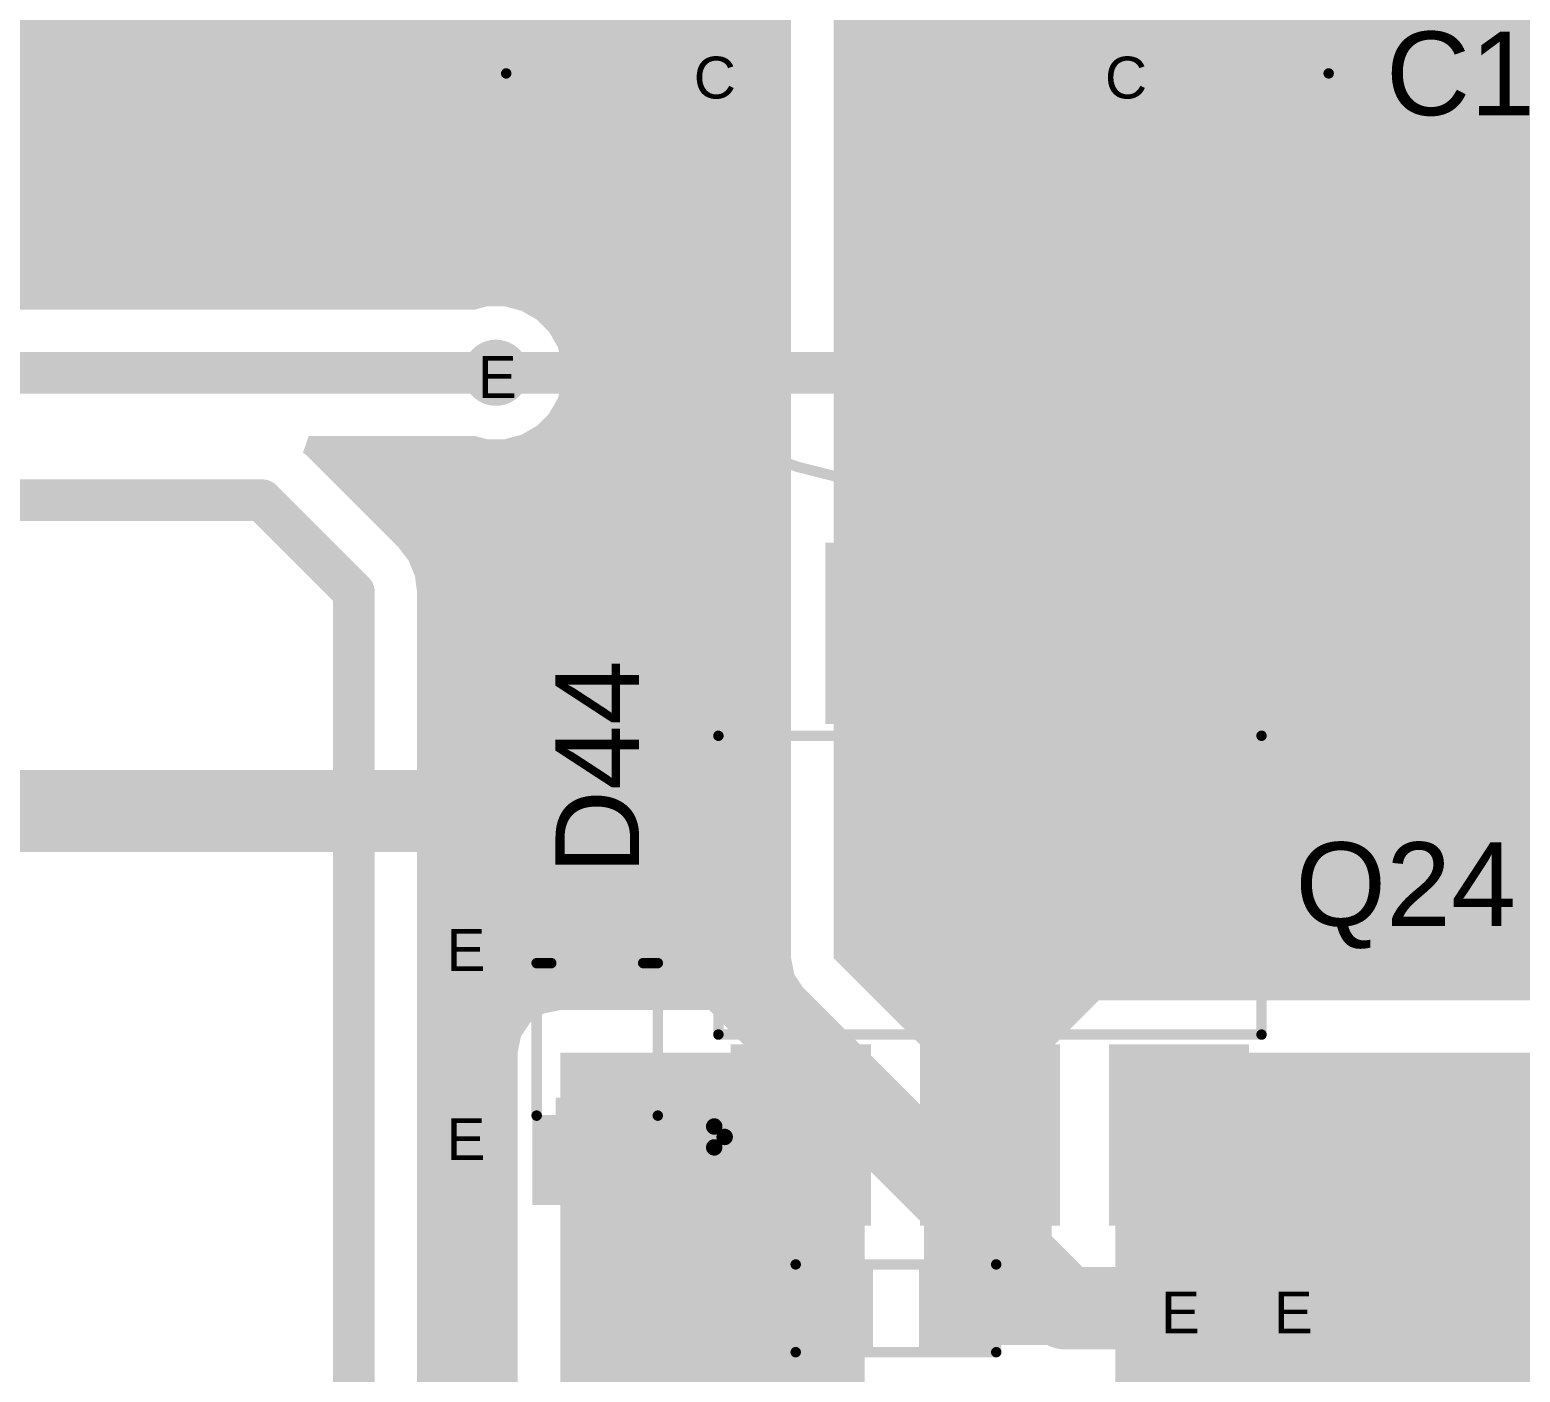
# Model space of a CAD drawing. Header units: inches. Extents: x 68 to 568, y 3 to 460.
# Drawn here: x 167.41 to 185.53, y 105.3 to 121.62 of the extents above; entities that cross this region are included whole.
import ezdxf

# ---------------------------------------------------------------- set-up
doc = ezdxf.new("R2010")
doc.units = ezdxf.units.IN
for name, color, linetype in [('Bottom Layer', 5, 'Continuous'), ('Bottom Solder', 6, 'Continuous'), ('Drill Drawing', 1, 'Continuous'), ('Layer 1', 16, 'Continuous'), ('Layer 2', 76, 'Continuous'), ('Multi-Layer', 9, 'Continuous'), ('Pad Holes', 156, 'Continuous'), ('Top Layer', 1, 'Continuous'), ('Top Overlay', 2, 'Continuous'), ('Top Paste', 8, 'Continuous'), ('Top Solder', 216, 'Continuous'), ('Via Holes', 16, 'Continuous')]:
    doc.layers.add(name, color=color, linetype=linetype)
doc.styles.add('Arial', font='', dxfattribs={"height": 0.2})
doc.styles.get('Arial').set_extended_font_data('Arial')

# ---------------------------------------------------------------- blocks, each defined once
blk = doc.blocks.new('R___0603_205')
at = {"layer": 'Top Layer'}
for points in [[(-0.3809999999999999, 0.4445), (-0.3810000000000001, -0.4445), (-1.143, -0.4445), (-1.143, 0.4445)], [(1.143, 0.4445), (1.143, -0.4445), (0.3809999999999999, -0.4445), (0.3810000000000001, 0.4445)]]:
    blk.add_hatch(color=1, dxfattribs=at).paths.add_polyline_path(points)
at = {"layer": 'Top Paste'}
for points in [[(-0.3809999999999999, 0.4445), (-0.3810000000000001, -0.4445), (-1.143, -0.4445), (-1.143, 0.4445)], [(1.143, 0.4445), (1.143, -0.4445), (0.3809999999999999, -0.4445), (0.3810000000000001, 0.4445)]]:
    blk.add_hatch(color=8, dxfattribs=at).paths.add_polyline_path(points)
at = {"layer": 'Top Solder'}
for points in [[(-0.2793999999999999, 0.5460999999999999), (-0.2794, -0.5461), (-1.2446, -0.5460999999999999), (-1.2446, 0.5461)], [(1.2446, 0.5460999999999999), (1.2446, -0.5461), (0.2793999999999999, -0.5460999999999999), (0.2794, 0.5461)]]:
    blk.add_hatch(color=216, dxfattribs=at).paths.add_polyline_path(points)
at = {"layer": 'Top Overlay'}
for points in [[(-1.2192, -0.5334, 0.127, 0.127, 0), (-1.2192, 0.5334, 0.127, 0.127, 0)], [(-1.2192, 0.5334, 0.127, 0.127, 0), (1.2192, 0.5334, 0.127, 0.127, 0)], [(1.2192, -0.5334, 0.127, 0.127, 0), (1.2192, 0.5334, 0.127, 0.127, 0)], [(-1.2192, -0.5334, 0.127, 0.127, 0), (1.2192, -0.5334, 0.127, 0.127, 0)]]:
    blk.add_lwpolyline(points, format="xyseb", dxfattribs=at)
for points in [[(-1.25095, 0.5334, 0.0635, 0.0635, 1), (-1.18745, 0.5334, 0.0635, 0.0635, 1)], [(-1.25095, 0.5334, 0.0635, 0.0635, 1), (-1.18745, 0.5334, 0.0635, 0.0635, 1)], [(1.18745, 0.5334, 0.0635, 0.0635, 1), (1.25095, 0.5334, 0.0635, 0.0635, 1)], [(1.18745, 0.5334, 0.0635, 0.0635, 1), (1.25095, 0.5334, 0.0635, 0.0635, 1)], [(-1.25095, -0.5334, 0.0635, 0.0635, 1), (-1.18745, -0.5334, 0.0635, 0.0635, 1)], [(-1.25095, -0.5334, 0.0635, 0.0635, 1), (-1.18745, -0.5334, 0.0635, 0.0635, 1)], [(1.18745, -0.5334, 0.0635, 0.0635, 1), (1.25095, -0.5334, 0.0635, 0.0635, 1)], [(1.18745, -0.5334, 0.0635, 0.0635, 1), (1.25095, -0.5334, 0.0635, 0.0635, 1)]]:
    blk.add_lwpolyline(points, format="xyseb", close=True, dxfattribs=at)
blk = doc.blocks.new('SOT__223_211')
at = {"layer": 'Top Layer'}
for points in [[(-1.90000001, 4.05000206), (1.90000001, 4.05000206), (1.90000001, 2.05000098), (-1.90000001, 2.05000098)], [(-3.05000025, -2.04999844), (-1.55000071, -2.04999844), (-1.55000071, -4.04999952), (-3.05000025, -4.04999952)], [(-0.74999977, -2.04999844), (0.74999977, -2.04999844), (0.74999977, -4.04999952), (-0.74999977, -4.04999952)], [(1.55000071, -2.04999844), (3.05000025, -2.04999844), (3.05000025, -4.04999952), (1.55000071, -4.04999952)]]:
    blk.add_hatch(color=1, dxfattribs=at).paths.add_polyline_path(points)
at = {"layer": 'Top Paste'}
for points in [[(-1.90000001, 4.05000206), (1.90000001, 4.05000206), (1.90000001, 2.05000098), (-1.90000001, 2.05000098)], [(-3.05000025, -2.04999844), (-1.55000071, -2.04999844), (-1.55000071, -4.04999952), (-3.05000025, -4.04999952)], [(-0.74999977, -2.04999844), (0.74999977, -2.04999844), (0.74999977, -4.04999952), (-0.74999977, -4.04999952)], [(1.55000071, -2.04999844), (3.05000025, -2.04999844), (3.05000025, -4.04999952), (1.55000071, -4.04999952)]]:
    blk.add_hatch(color=8, dxfattribs=at).paths.add_polyline_path(points)
at = {"layer": 'Top Solder'}
for points in [[(-2.00160001, 4.15160206), (2.00160001, 4.15160206), (2.00160001, 1.94840098), (-2.00160001, 1.94840098)], [(-3.15160025, -1.94839844), (-1.44840071, -1.94839844), (-1.44840071, -4.15159952), (-3.15160025, -4.15159952)], [(-0.85159977, -1.94839844), (0.85159977, -1.94839844), (0.85159977, -4.15159952), (-0.85159977, -4.15159952)], [(1.44840071, -1.94839844), (3.15160025, -1.94839844), (3.15160025, -4.15159952), (1.44840071, -4.15159952)]]:
    blk.add_hatch(color=216, dxfattribs=at).paths.add_polyline_path(points)
at = {"layer": 'Top Overlay'}
for points in [[(-3.302, -1.8288, 0.127, 0.127, 0), (-3.302, 1.8034, 0.127, 0.127, 0)], [(-3.302, 1.8034, 0.127, 0.127, 0), (3.302, 1.8034, 0.127, 0.127, 0)], [(3.302, -1.8288, 0.127, 0.127, 0), (3.302, 1.8034, 0.127, 0.127, 0)], [(-3.302, -1.8288, 0.127, 0.127, 0), (3.302, -1.8288, 0.127, 0.127, 0)], [(-3.3528, -3.2004, 0.1999996, 0.1999996, 0), (-3.3528, -2.9464, 0.1999996, 0.1999996, 0)], [(-3.3528, -2.9464, 0.1999996, 0.1999996, 0), (-3.2258, -3.0734, 0.1999996, 0.1999996, 0)], [(-3.3528, -3.2004, 0.1999996, 0.1999996, 0), (-3.2258, -3.0734, 0.1999996, 0.1999996, 0)]]:
    blk.add_lwpolyline(points, format="xyseb", dxfattribs=at)
for points in [[(-3.33375, 1.8034, 0.0635, 0.0635, 1), (-3.27025, 1.8034, 0.0635, 0.0635, 1)], [(-3.33375, 1.8034, 0.0635, 0.0635, 1), (-3.27025, 1.8034, 0.0635, 0.0635, 1)], [(3.27025, 1.8034, 0.0635, 0.0635, 1), (3.33375, 1.8034, 0.0635, 0.0635, 1)], [(3.27025, 1.8034, 0.0635, 0.0635, 1), (3.33375, 1.8034, 0.0635, 0.0635, 1)], [(-3.33375, -1.8288, 0.0635, 0.0635, 1), (-3.27025, -1.8288, 0.0635, 0.0635, 1)], [(-3.33375, -1.8288, 0.0635, 0.0635, 1), (-3.27025, -1.8288, 0.0635, 0.0635, 1)], [(3.27025, -1.8288, 0.0635, 0.0635, 1), (3.33375, -1.8288, 0.0635, 0.0635, 1)], [(3.27025, -1.8288, 0.0635, 0.0635, 1), (3.33375, -1.8288, 0.0635, 0.0635, 1)], [(-3.4027999, -2.9464, 0.0999998, 0.0999998, 1), (-3.3028001, -2.9464, 0.0999998, 0.0999998, 1)], [(-3.4027999, -2.9464, 0.0999998, 0.0999998, 1), (-3.3028001, -2.9464, 0.0999998, 0.0999998, 1)], [(-3.2757999, -3.0734, 0.0999998, 0.0999998, 1), (-3.1758001, -3.0734, 0.0999998, 0.0999998, 1)], [(-3.2757999, -3.0734, 0.0999998, 0.0999998, 1), (-3.1758001, -3.0734, 0.0999998, 0.0999998, 1)], [(-3.4027999, -3.2004, 0.0999998, 0.0999998, 1), (-3.3028001, -3.2004, 0.0999998, 0.0999998, 1)], [(-3.4027999, -3.2004, 0.0999998, 0.0999998, 1), (-3.3028001, -3.2004, 0.0999998, 0.0999998, 1)]]:
    blk.add_lwpolyline(points, format="xyseb", close=True, dxfattribs=at)
blk = doc.blocks.new('SOD_323_215')
at = {"layer": 'Top Layer'}
for points in [[(-0.74999977, -0.4500003700000001), (-1.55000071, -0.4500003699999999), (-1.55000071, 0.4500003700000001), (-0.74999977, 0.4500003699999999)], [(1.55000071, -0.4500003700000001), (0.74999977, -0.4500003699999999), (0.74999977, 0.4500003700000001), (1.55000071, 0.4500003699999999)]]:
    blk.add_hatch(color=1, dxfattribs=at).paths.add_polyline_path(points)
at = {"layer": 'Top Overlay'}
for points in [[(-2.00037446, 0.48244506), (-0.9081744599999999, 0.48244506), (-0.9081744599999999, 0.7872450599999999), (-2.00037446, 0.7872450599999999)], [(-2.00037446, -0.5081549399999999), (-1.56857446, -0.5081549399999999), (-1.56857446, 0.50784506), (-2.00037446, 0.50784506)], [(-2.00037446, -0.78755494), (-0.9081744599999999, -0.78755494), (-0.9081744599999999, -0.48275494), (-2.00037446, -0.48275494)]]:
    blk.add_hatch(color=2, dxfattribs=at).paths.add_polyline_path(points)
at = {"layer": 'Top Paste'}
for points in [[(-0.74999977, -0.4500003700000001), (-1.55000071, -0.4500003699999999), (-1.55000071, 0.4500003700000001), (-0.74999977, 0.4500003699999999)], [(1.55000071, -0.4500003700000001), (0.74999977, -0.4500003699999999), (0.74999977, 0.4500003700000001), (1.55000071, 0.4500003699999999)]]:
    blk.add_hatch(color=8, dxfattribs=at).paths.add_polyline_path(points)
at = {"layer": 'Top Solder'}
for points in [[(-0.69499861, -0.50500153), (-1.60500187, -0.5050015299999998), (-1.60500187, 0.50500153), (-0.69499861, 0.5050015299999998)], [(1.60500187, -0.50500153), (0.69499861, -0.5050015299999998), (0.69499861, 0.50500153), (1.60500187, 0.5050015299999998)]]:
    blk.add_hatch(color=216, dxfattribs=at).paths.add_polyline_path(points)
at = {"layer": 'Top Overlay'}
for points in [[(-0.9143999999999999, 0.7366, 0.127, 0.127, 0), (0.9397999999999999, 0.7366, 0.127, 0.127, 0)], [(0.9397999999999999, 0.7366, 0.127, 0.127, 0), (0.9397999999999999, 0.5588, 0.127, 0.127, 0)], [(0.9397999999999999, -0.5588, 0.127, 0.127, 0), (0.9397999999999999, -0.7366, 0.127, 0.127, 0)], [(-0.9143999999999999, -0.7366, 0.127, 0.127, 0), (0.9397999999999999, -0.7366, 0.127, 0.127, 0)]]:
    blk.add_lwpolyline(points, format="xyseb", dxfattribs=at)
for points in [[(-0.9461499999999999, 0.7366, 0.0635, 0.0635, 1), (-0.88265, 0.7366, 0.0635, 0.0635, 1)], [(0.9080499999999999, 0.7366, 0.0635, 0.0635, 1), (0.9715499999999999, 0.7366, 0.0635, 0.0635, 1)], [(0.9080499999999999, 0.7366, 0.0635, 0.0635, 1), (0.9715499999999999, 0.7366, 0.0635, 0.0635, 1)], [(0.9080499999999999, 0.5588, 0.0635, 0.0635, 1), (0.9715499999999999, 0.5588, 0.0635, 0.0635, 1)], [(0.9080499999999999, -0.5588, 0.0635, 0.0635, 1), (0.9715499999999999, -0.5588, 0.0635, 0.0635, 1)], [(-0.9461499999999999, -0.7366, 0.0635, 0.0635, 1), (-0.88265, -0.7366, 0.0635, 0.0635, 1)], [(0.9080499999999999, -0.7366, 0.0635, 0.0635, 1), (0.9715499999999999, -0.7366, 0.0635, 0.0635, 1)], [(0.9080499999999999, -0.7366, 0.0635, 0.0635, 1), (0.9715499999999999, -0.7366, 0.0635, 0.0635, 1)]]:
    blk.add_lwpolyline(points, format="xyseb", close=True, dxfattribs=at)
blk = doc.blocks.new('EEUFR1V471B_241')
at = {"layer": 'Bottom Layer'}
h = blk.add_hatch(color=5, dxfattribs=at)
edge = h.paths.add_edge_path()
edge.add_arc((-2.499995, 0), 0.7999984, 0, 360)
h = blk.add_hatch(color=5, dxfattribs=at)
edge = h.paths.add_edge_path()
edge.add_arc((2.499995, 0), 0.7999984, 0, 360)
at = {"layer": 'Bottom Solder'}
h = blk.add_hatch(color=6, dxfattribs=at)
edge = h.paths.add_edge_path()
edge.add_arc((-2.499995, 0), 0.8499983, 0, 360)
h = blk.add_hatch(color=6, dxfattribs=at)
edge = h.paths.add_edge_path()
edge.add_arc((2.499995, 0), 0.8499983, 0, 360)
at = {"layer": 'Layer 1'}
h = blk.add_hatch(color=16, dxfattribs=at)
edge = h.paths.add_edge_path()
edge.add_arc((-2.499995, 0), 0.7999984, 0, 360)
h = blk.add_hatch(color=16, dxfattribs=at)
edge = h.paths.add_edge_path()
edge.add_arc((2.499995, 0), 0.7999984, 0, 360)
at = {"layer": 'Layer 2'}
h = blk.add_hatch(color=76, dxfattribs=at)
edge = h.paths.add_edge_path()
edge.add_arc((-2.499995, 0), 0.7999984, 0, 360)
h = blk.add_hatch(color=76, dxfattribs=at)
edge = h.paths.add_edge_path()
edge.add_arc((2.499995, 0), 0.7999984, 0, 360)
at = {"layer": 'Multi-Layer'}
h = blk.add_hatch(color=9, dxfattribs=at)
edge = h.paths.add_edge_path()
edge.add_arc((-2.499995, 0), 0.7999984, 0, 360)
h = blk.add_hatch(color=9, dxfattribs=at)
edge = h.paths.add_edge_path()
edge.add_arc((2.499995, 0), 0.7999984, 0, 360)
at = {"layer": 'Pad Holes'}
h = blk.add_hatch(color=7, dxfattribs=at)
edge = h.paths.add_edge_path()
edge.add_arc((-2.499995, 0), 0.499999, 0, 360)
h = blk.add_hatch(color=7, dxfattribs=at)
edge = h.paths.add_edge_path()
edge.add_arc((2.499995, 0), 0.499999, 0, 360)
at = {"layer": 'Top Layer'}
h = blk.add_hatch(color=1, dxfattribs=at)
edge = h.paths.add_edge_path()
edge.add_arc((-2.499995, 0), 0.7999984, 0, 360)
h = blk.add_hatch(color=1, dxfattribs=at)
edge = h.paths.add_edge_path()
edge.add_arc((2.499995, 0), 0.7999984, 0, 360)
at = {"layer": 'Top Overlay'}
blk.add_hatch(color=2, dxfattribs=at).paths.add_polyline_path([(3.556, 3.556), (3.556, -3.556), (4.318000000000001, -2.54), (4.826, -1.016), (4.97265452, 0.52333652), (4.826, 1.524)])
at = {"layer": 'Top Solder'}
h = blk.add_hatch(color=216, dxfattribs=at)
edge = h.paths.add_edge_path()
edge.add_arc((-2.499995, 0), 0.8499983, 0, 360)
h = blk.add_hatch(color=216, dxfattribs=at)
edge = h.paths.add_edge_path()
edge.add_arc((2.499995, 0), 0.8499983, 0, 360)
at = {"layer": 'Top Overlay'}
for points in [[(5.000116999999999, 0, 0.127, 0.127, 1), (-4.999863, 0, 0.127, 0.127, 1)], [(-4.1275, 0.7619999999999999, 0.127, 0.127, 1), (-4.0005, 0.7619999999999999, 0.127, 0.127, 1)], [(-5.031612999999999, 0, 0.0635, 0.0635, 1), (-4.968113, 0, 0.0635, 0.0635, 1)], [(-4.6355, 0, 0.127, 0.127, 1), (-4.5085, 0, 0.127, 0.127, 1)], [(-3.619499999999999, 0, 0.127, 0.127, 1), (-3.4925, 0, 0.127, 0.127, 1)], [(4.968367, 0, 0.0635, 0.0635, 1), (5.031867, 0, 0.0635, 0.0635, 1)], [(-4.1275, -0.7619999999999999, 0.127, 0.127, 1), (-4.0005, -0.7619999999999999, 0.127, 0.127, 1)]]:
    blk.add_lwpolyline(points, format="xyseb", close=True, dxfattribs=at)
for points in [[(-4.064, 0.7619999999999999, 0.254, 0.254, 0), (-4.064, -0.7619999999999999, 0.254, 0.254, 0)], [(-3.556, 0, 0.254, 0.254, 0), (-4.571999999999999, 0, 0.254, 0.254, 0)]]:
    blk.add_lwpolyline(points, format="xyseb", dxfattribs=at)

msp = doc.modelspace()

# ---------------------------------------------------------------- hatches: boundary and pattern name
at = {"layer": 'Bottom Layer'}
h = msp.add_hatch(color=5, dxfattribs=at)
edge = h.paths.add_edge_path()
edge.add_arc((173.0756, 117.44931552), 0.2999994, 0, 360)
h = msp.add_hatch(color=5, dxfattribs=at)
edge = h.paths.add_edge_path()
edge.add_arc((172.6946, 110.48331726), 0.2999994, 0, 360)
h = msp.add_hatch(color=5, dxfattribs=at)
edge = h.paths.add_edge_path()
edge.add_arc((172.6946, 108.18331678), 0.2999994, 0, 360)
h = msp.add_hatch(color=5, dxfattribs=at)
edge = h.paths.add_edge_path()
edge.add_arc((181.38280208, 106.07711576), 0.2999994, 0, 360)
h = msp.add_hatch(color=5, dxfattribs=at)
edge = h.paths.add_edge_path()
edge.add_arc((182.75440208, 106.07711576), 0.2999994, 0, 360)
at = {"layer": 'Bottom Solder'}
h = msp.add_hatch(color=6, dxfattribs=at)
edge = h.paths.add_edge_path()
edge.add_arc((173.0756, 117.44931552), 0.4015993999999999, 0, 360)
h = msp.add_hatch(color=6, dxfattribs=at)
edge = h.paths.add_edge_path()
edge.add_arc((172.6946, 110.48331726), 0.4015993999999999, 0, 360)
h = msp.add_hatch(color=6, dxfattribs=at)
edge = h.paths.add_edge_path()
edge.add_arc((172.6946, 108.18331678), 0.4015993999999999, 0, 360)
h = msp.add_hatch(color=6, dxfattribs=at)
edge = h.paths.add_edge_path()
edge.add_arc((181.38280208, 106.07711576), 0.4015993999999999, 0, 360)
h = msp.add_hatch(color=6, dxfattribs=at)
edge = h.paths.add_edge_path()
edge.add_arc((182.75440208, 106.07711576), 0.4015993999999999, 0, 360)
at = {"layer": 'Layer 1'}
h = msp.add_hatch(color=16, dxfattribs=at)
edge = h.paths.add_edge_path()
edge.add_arc((173.0756, 117.44931552), 0.2999994, 0, 360)
h = msp.add_hatch(color=16, dxfattribs=at)
edge = h.paths.add_edge_path()
edge.add_arc((172.6946, 110.48331726), 0.2999994, 0, 360)
h = msp.add_hatch(color=16, dxfattribs=at)
edge = h.paths.add_edge_path()
edge.add_arc((172.6946, 108.18331678), 0.2999994, 0, 360)
h = msp.add_hatch(color=16, dxfattribs=at)
edge = h.paths.add_edge_path()
edge.add_arc((181.38280208, 106.07711576), 0.2999994, 0, 360)
h = msp.add_hatch(color=16, dxfattribs=at)
edge = h.paths.add_edge_path()
edge.add_arc((182.75440208, 106.07711576), 0.2999994, 0, 360)
at = {"layer": 'Layer 2'}
h = msp.add_hatch(color=76, dxfattribs=at)
edge = h.paths.add_edge_path()
edge.add_arc((173.0756, 117.44931552), 0.2999994, 0, 360)
h = msp.add_hatch(color=76, dxfattribs=at)
edge = h.paths.add_edge_path()
edge.add_arc((172.6946, 110.48331726), 0.2999994, 0, 360)
h = msp.add_hatch(color=76, dxfattribs=at)
edge = h.paths.add_edge_path()
edge.add_arc((172.6946, 108.18331678), 0.2999994, 0, 360)
h = msp.add_hatch(color=76, dxfattribs=at)
edge = h.paths.add_edge_path()
edge.add_arc((181.38280208, 106.07711576), 0.2999994, 0, 360)
h = msp.add_hatch(color=76, dxfattribs=at)
edge = h.paths.add_edge_path()
edge.add_arc((182.75440208, 106.07711576), 0.2999994, 0, 360)
at = {"layer": 'Top Layer'}
for points in [[(170.32459204, 135.03688766), (170.32244828, 135.02611552), (170.32244828, 130.17471552), (170.36187416, 129.97650408), (170.47415232, 129.80846784), (170.64218856, 129.69618968), (170.8404, 129.6567638), (175.02144828, 129.6567638), (175.02144828, 124.05331552), (175.06087416, 123.85510154), (175.17315232, 123.68706784), (175.17315994, 123.68706276), (176.6648486, 122.19537156), (176.6648486, 110.33331756), (176.70427448, 110.13510612), (176.81655264, 109.96706988), (176.89461954, 109.88900298), (176.81685744, 109.70126904), (173.85759996, 109.70126904), (173.65938852, 109.66184316), (173.49135228, 109.549565), (173.37907412, 109.38152876), (173.33964824, 109.18331732), (173.33964824, 103.86031552), (172.11697606, 103.86031552), (172.11697606, 114.78231552), (172.09078866, 114.98123816), (172.014007, 115.16660482), (171.89186602, 115.32578154), (170.77426602, 116.44338154), (170.72975252, 116.47753946), (170.79872876, 116.68073946), (172.82209784, 116.68073946), (172.9692248, 116.64131612), (173.1819752, 116.64131612), (173.38747644, 116.69638078), (173.57172296, 116.80275598), (173.72215954, 116.95319256), (173.82853474, 117.13743908), (173.8835994, 117.34294032), (173.8835994, 117.55569072), (173.82853474, 117.76119196), (173.72215954, 117.94543848), (173.57172296, 118.09587506), (173.38747644, 118.20225026), (173.1819752, 118.25731492), (172.9692248, 118.25731492), (172.82209784, 118.21789158), (164.56662032, 118.21789158), (164.5666, 118.21789412), (164.36767736, 118.19170418), (164.18231324, 118.11492506), (164.15470852, 118.093744), (164.02044158, 118.24684504), (165.99834466, 120.22474812), (165.99835482, 120.22475574), (166.1204958, 120.38393246), (166.19727746, 120.56929912), (166.22346486, 120.76822176), (166.22346486, 128.91229488), (166.22346486, 130.34063848), (166.40137408, 130.44335608), (166.55181066, 130.59379266), (166.65818586, 130.77803918), (166.71325052, 130.98354042), (166.71325052, 131.19629082), (166.67382718, 131.34341778), (166.67382718, 135.1939638), (170.19567942, 135.1939638)], [(180.98280288, 126.08531552), (192.659, 126.08531552), (192.659, 109.82091574), (180.40780276, 109.82091574), (179.83280264, 109.24591562), (179.83280264, 105.63261576), (178.2826, 105.63261576), (178.2826, 109.23351788), (177.18280032, 110.33331756), (177.18280032, 122.4099152), (175.5394, 124.05331552), (175.5394, 129.66671552), (180.98280288, 129.66671552)], [(173.85759996, 103.86031552), (177.5588016, 103.86031552), (177.5588016, 109.18331732), (173.85759996, 109.18331732)], [(193.675, 109.18331732), (180.6068016, 109.18331732), (180.6068016, 105.63261576), (193.675, 105.63261576)], [(180.6068016, 103.86031552), (196.62410256, 103.86031552), (196.62410256, 107.73988104), (180.6068016, 107.73988104)]]:
    msp.add_hatch(color=1, dxfattribs=at).paths.add_polyline_path(points)
h = msp.add_hatch(color=1, dxfattribs=at)
edge = h.paths.add_edge_path()
edge.add_arc((173.0756, 117.44931552), 0.2999994, 0, 360)
h = msp.add_hatch(color=1, dxfattribs=at)
edge = h.paths.add_edge_path()
edge.add_arc((172.6946, 110.48331726), 0.2999994, 0, 360)
h = msp.add_hatch(color=1, dxfattribs=at)
edge = h.paths.add_edge_path()
edge.add_arc((172.6946, 108.18331678), 0.2999994, 0, 360)
h = msp.add_hatch(color=1, dxfattribs=at)
edge = h.paths.add_edge_path()
edge.add_arc((181.38280208, 106.07711576), 0.2999994, 0, 360)
h = msp.add_hatch(color=1, dxfattribs=at)
edge = h.paths.add_edge_path()
edge.add_arc((182.75440208, 106.07711576), 0.2999994, 0, 360)
at = {"layer": 'Top Solder'}
h = msp.add_hatch(color=216, dxfattribs=at)
edge = h.paths.add_edge_path()
edge.add_arc((173.0756, 117.44931552), 0.4015993999999999, 0, 360)
h = msp.add_hatch(color=216, dxfattribs=at)
edge = h.paths.add_edge_path()
edge.add_arc((172.6946, 110.48331726), 0.4015993999999999, 0, 360)
h = msp.add_hatch(color=216, dxfattribs=at)
edge = h.paths.add_edge_path()
edge.add_arc((172.6946, 108.18331678), 0.4015993999999999, 0, 360)
h = msp.add_hatch(color=216, dxfattribs=at)
edge = h.paths.add_edge_path()
edge.add_arc((181.38280208, 106.07711576), 0.4015993999999999, 0, 360)
h = msp.add_hatch(color=216, dxfattribs=at)
edge = h.paths.add_edge_path()
edge.add_arc((182.75440208, 106.07711576), 0.4015993999999999, 0, 360)
at = {"layer": 'Via Holes'}
h = msp.add_hatch(color=7, dxfattribs=at)
edge = h.paths.add_edge_path()
edge.add_arc((173.0756, 117.44931552), 0.1499997, 0, 360)
h = msp.add_hatch(color=7, dxfattribs=at)
edge = h.paths.add_edge_path()
edge.add_arc((172.6946, 110.48331726), 0.1499997, 0, 360)
h = msp.add_hatch(color=7, dxfattribs=at)
edge = h.paths.add_edge_path()
edge.add_arc((172.6946, 108.18331678), 0.1499997, 0, 360)
h = msp.add_hatch(color=7, dxfattribs=at)
edge = h.paths.add_edge_path()
edge.add_arc((181.38280208, 106.07711576), 0.1499997, 0, 360)
h = msp.add_hatch(color=7, dxfattribs=at)
edge = h.paths.add_edge_path()
edge.add_arc((182.75440208, 106.07711576), 0.1499997, 0, 360)

# ---------------------------------------------------------------- linework, layer by layer
at = {"layer": 'Bottom Layer'}
for points in [[(183.36479456, 119.02645232, 0.508, 0.508, 0), (183.36479456, 163.21792096, 0.508, 0.508, 0)], [(181.78765776, 117.44931552, 0.508, 0.508, 0), (183.36479456, 119.02645232, 0.508, 0.508, 0)], [(173.0756, 117.44931552, 0.508, 0.508, 0), (181.78765776, 117.44931552, 0.508, 0.508, 0)], [(161.71755312, 112.12231576, 1.00000054, 1.00000054, 0), (173.95759976, 112.12231576, 1.00000054, 1.00000054, 0)], [(173.95759976, 112.12231576, 1.00000054, 1.00000054, 0), (180.00279976, 106.07711576, 1.00000054, 1.00000054, 0)], [(180.00279976, 106.07711576, 1.00000054, 1.00000054, 0), (182.75440208, 106.07711576, 1.00000054, 1.00000054, 0)]]:
    msp.add_lwpolyline(points, format="xyseb", dxfattribs=at)
for points in [[(183.23779456, 119.02645232, 0.254, 0.254, 1), (183.49179456, 119.02645232, 0.254, 0.254, 1)], [(183.23779456, 119.02645232, 0.254, 0.254, 1), (183.49179456, 119.02645232, 0.254, 0.254, 1)], [(172.9486, 117.44931552, 0.254, 0.254, 1), (173.2026, 117.44931552, 0.254, 0.254, 1)], [(181.66065776, 117.44931552, 0.254, 0.254, 1), (181.91465776, 117.44931552, 0.254, 0.254, 1)], [(181.66065776, 117.44931552, 0.254, 0.254, 1), (181.91465776, 117.44931552, 0.254, 0.254, 1)], [(173.70760026, 112.12231576, 0.499999, 0.499999, 1), (174.20759926, 112.12231576, 0.499999, 0.499999, 1)], [(173.70760026, 112.12231576, 0.499999, 0.499999, 1), (174.20759926, 112.12231576, 0.499999, 0.499999, 1)], [(179.75280026, 106.07711576, 0.499999, 0.499999, 1), (180.25279926, 106.07711576, 0.499999, 0.499999, 1)], [(179.75280026, 106.07711576, 0.499999, 0.499999, 1), (180.25279926, 106.07711576, 0.499999, 0.499999, 1)], [(182.50440258, 106.07711576, 0.499999, 0.499999, 1), (183.00440158, 106.07711576, 0.499999, 0.499999, 1)]]:
    msp.add_lwpolyline(points, format="xyseb", close=True, dxfattribs=at)
at = {"layer": 'Top Layer'}
for points in [[(164.5666, 117.44931552, 0.508, 0.508, 0), (173.0756, 117.44931552, 0.508, 0.508, 0)], [(165.9128, 115.89991552, 0.508, 0.508, 0), (170.2308, 115.89991552, 0.508, 0.508, 0)], [(170.2308, 115.89991552, 0.508, 0.508, 0), (171.3484, 114.78231552, 0.508, 0.508, 0)], [(171.3484, 96.140778, 0.508, 0.508, 0), (171.3484, 114.78231552, 0.508, 0.508, 0)]]:
    msp.add_lwpolyline(points, format="xyseb", dxfattribs=at)
for points in [[(172.9486, 117.44931552, 0.254, 0.254, 1), (173.2026, 117.44931552, 0.254, 0.254, 1)], [(170.1038, 115.89991552, 0.254, 0.254, 1), (170.3578, 115.89991552, 0.254, 0.254, 1)], [(170.1038, 115.89991552, 0.254, 0.254, 1), (170.3578, 115.89991552, 0.254, 0.254, 1)], [(171.2214, 114.78231552, 0.254, 0.254, 1), (171.4754, 114.78231552, 0.254, 0.254, 1)], [(171.2214, 114.78231552, 0.254, 0.254, 1), (171.4754, 114.78231552, 0.254, 0.254, 1)]]:
    msp.add_lwpolyline(points, format="xyseb", close=True, dxfattribs=at)

# ---------------------------------------------------------------- block references
for name, p, rotation in [('EEUFR1V471B_241', (178.2010787, 121.08851576), 180), ('SOD_323_215', (174.3076016, 109.33331702), 90)]:
    msp.add_blockref(name, p, dxfattribs=dict(rotation=rotation))
for name, p in [('SOT__223_211', (179.0828016, 111.23331576)), ('R___0603_205', (177.9398016, 106.07711576))]:
    msp.add_blockref(name, p)

# ---------------------------------------------------------------- texts
at = {"layer": 'Drill Drawing', "style": 'Arial'}
for s, p in [('C', (175.4810054, 120.78379958)), ('C', (180.4809954, 120.78379958)), ('E', (172.8555217, 117.14459934)), ('E', (172.4745217, 110.17860108)), ('E', (172.4745217, 107.8786006)), ('E', (181.16272378, 105.77239958)), ('E', (182.53432378, 105.77239958))]:
    msp.add_text(s, height=0.508, dxfattribs=at).set_placement(p)
at = {"layer": 'Top Overlay', "style": 'Arial'}
for s, p in [('C175', (183.89657404, 120.58068086)), ('Q24', (182.79577106, 110.72548086))]:
    msp.add_text(s, height=1.016, dxfattribs=at).set_placement(p)
msp.add_text('D44', height=1.016, rotation=90, dxfattribs=at).set_placement((174.8154365, 111.35228682))

doc.saveas('drawing.dxf')
